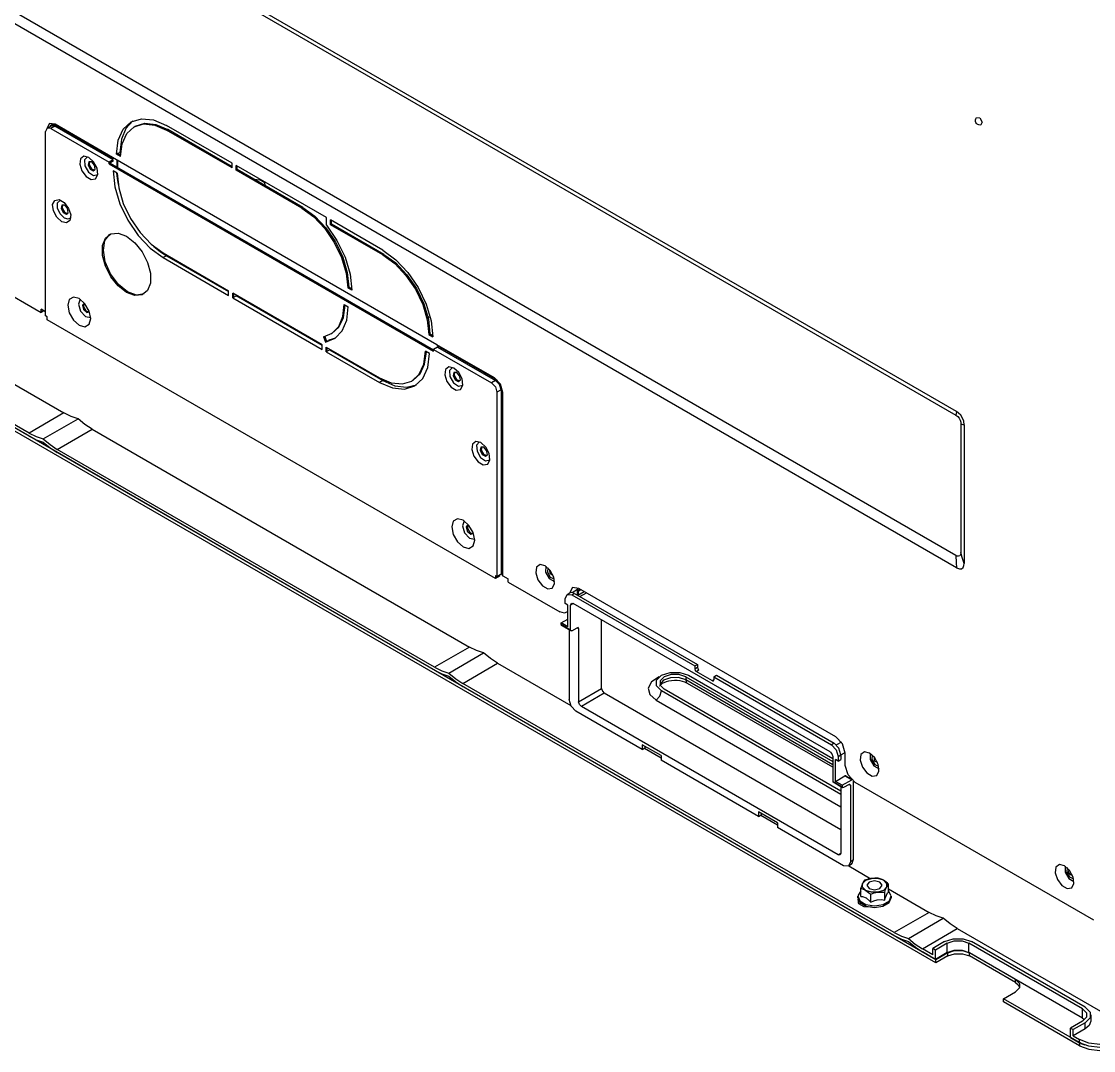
# Model space of a CAD drawing. Extents: x 594 to 813, y 174 to 240.
# Drawn here: x 756.747 to 759.56, y 197.819 to 200.519 of the extents above; entities that cross this region are included whole.
import ezdxf

# ---------------------------------------------------------------- set-up
doc = ezdxf.new("R2010")
doc.units = 0
doc.header["$MEASUREMENT"] = 0
doc.layers.add('AC.REF(S). PIPING', color=3, linetype='CONTINUOUS', lineweight=30)
doc.layers.add('LG-Product', color=3, linetype='CONTINUOUS')

# ---------------------------------------------------------------- blocks, each defined once
blk = doc.blocks.new('UW1-4')
at = {"layer": 'LG-Product', "color": 3, "linetype": 'Continuous'}
for p, q in [((3417.03, 3889.03), (3774.81, 4095.6)), ((3772.81, 4093.42), (3417.26, 3888.14)), ((3417.26, 3851.28), (3772.81, 4056.56)), ((3417.03, 3848.08), (3774.81, 4054.65)), ((3410.98, 3966.09), (3410.37, 3965.03)), ((3411.79, 3966.2), (3410.98, 3966.09)), ((3630.86, 3965.9), (3627.69, 3965.58)), ((3633.57, 3965.06), (3630.86, 3965.9)), ((3410.37, 3965.03), (3410.68, 3964.27)), ((3607.09, 3954.21), (3624.29, 3964.14)), ((3607.09, 3953.31), (3624.01, 3963.07)), ((3627.13, 3964.4), (3624.01, 3963.07)), ((3624.01, 3963.07), (3624.29, 3962.91)), ((3627.69, 3965.58), (3624.29, 3964.14)), ((3627.42, 3964.24), (3624.29, 3962.91)), ((3630.04, 3964.69), (3627.13, 3964.4)), ((3630.32, 3964.53), (3627.42, 3964.24)), ((3632.54, 3963.92), (3630.04, 3964.69)), ((3632.82, 3963.76), (3630.32, 3964.53)), ((3632.82, 3963.76), (3632.54, 3963.92)), ((3634.74, 3961.98), (3632.82, 3963.76)), ((3633.12, 3965.3), (3634.98, 3963.33)), ((3635.66, 3963.12), (3633.57, 3965.06)), ((3634.98, 3963.33), (3636.14, 3960.54)), ((3636.97, 3960.23), (3635.66, 3963.12)), ((3638.34, 3955.13), (3653.59, 3963.93)), ((3638.36, 3955.47), (3653.43, 3964.17)), ((3638.48, 3955.74), (3653.55, 3964.45)), ((3654.65, 3963.32), (3639.4, 3954.52)), ((3653.43, 3964.17), (3653.67, 3964.29)), ((3653.43, 3964.17), (3653.52, 3964.28)), ((3653.52, 3964.28), (3653.55, 3964.45)), ((3653.55, 3964.45), (3655.05, 3964.63)), ((3654.13, 3964.12), (3653.59, 3963.93)), ((3653.59, 3963.93), (3654.65, 3963.32)), ((3653.67, 3964.29), (3653.89, 3964.36)), ((3653.89, 3964.23), (3653.81, 3964.35)), ((3653.89, 3964.36), (3654.1, 3964.39)), ((3653.95, 3964.09), (3653.89, 3964.23)), ((3654.09, 3964.4), (3654.17, 3964.28)), ((3654.1, 3964.39), (3654.26, 3964.37)), ((3654.59, 3964.03), (3654.13, 3964.12)), ((3654.17, 3964.28), (3654.23, 3964.13)), ((3654.26, 3964.37), (3654.31, 3964.35)), ((3654.31, 3964.35), (3654.36, 3964.31)), ((3654.57, 3964.18), (3654.36, 3964.34)), ((3654.73, 3963.95), (3654.57, 3964.18)), ((3655.66, 3963.42), (3654.59, 3964.03)), ((3654.65, 3963.32), (3655.66, 3963.42)), ((3655.05, 3964.63), (3655.75, 3963.36)), ((3655.66, 3963.42), (3656.07, 3962.5)), ((3607.09, 3952.98), (3624.29, 3962.91)), ((3635.94, 3959.32), (3634.74, 3961.98)), ((3636.14, 3960.54), (3636.53, 3957.07)), ((3637.42, 3956.56), (3636.97, 3960.23)), ((3656.07, 3914.18), (3656.07, 3962.5)), ((3636.35, 3955.95), (3635.94, 3959.32)), ((3553.36, 3906.6), (3638.48, 3955.74)), ((3636.35, 3956.27), (3637.13, 3956.73)), ((3636.35, 3955.95), (3637.42, 3956.56)), ((3637.13, 3956.73), (3636.53, 3957.07)), ((3637.06, 3953), (3637.06, 3954.92)), ((3637.13, 3956.73), (3637.42, 3956.56)), ((3637.35, 3955.09), (3637.35, 3953.16)), ((3638.05, 3955.5), (3638.36, 3955.47)), ((3638.34, 3955.13), (3639.4, 3954.52)), ((3638.34, 3954.8), (3638.34, 3955.13)), ((3638.34, 3954.8), (3639.12, 3954.35)), ((3638.36, 3955.47), (3638.48, 3955.74)), ((3643.43, 3954.58), (3644.72, 3955.76)), ((3643.94, 3954.58), (3644.7, 3954.59)), ((3644.48, 3954.7), (3644.58, 3953.78)), ((3644.7, 3954.59), (3644.89, 3953.75)), ((3644.72, 3955.76), (3646.02, 3956.07)), ((3645.06, 3955.93), (3645.82, 3955.11)), ((3645.82, 3955.11), (3645.7, 3953.52)), ((3646.02, 3956.07), (3646.9, 3955.41)), ((3646.9, 3955.41), (3647.09, 3953.97)), ((3422.47, 3745.22), (3784.22, 3954.08)), ((3422.47, 3744.4), (3784.22, 3953.26)), ((3639.4, 3954.02), (3554.28, 3904.88)), ((3639.12, 3954.19), (3554.29, 3905.21)), ((3582.37, 3939.94), (3606.03, 3953.59)), ((3588.54, 3942.6), (3605.75, 3952.53)), ((3588.83, 3942.43), (3606.03, 3952.37)), ((3605.75, 3952.53), (3605.75, 3953.43)), ((3605.75, 3952.53), (3606.03, 3952.37)), ((3606.03, 3952.37), (3606.03, 3953.59)), ((3607.09, 3952.98), (3607.09, 3954.21)), ((3637.27, 3951.57), (3638.34, 3952.18)), ((3638.34, 3952.18), (3637.89, 3948)), ((3639.12, 3954.19), (3639.12, 3954.35)), ((3639.12, 3954.19), (3639.4, 3954.02)), ((3639.4, 3954.02), (3639.4, 3954.52)), ((3642.35, 3951.24), (3642.54, 3952.89)), ((3642.54, 3952.89), (3643.43, 3954.58)), ((3642.99, 3952.65), (3643.18, 3953.71)), ((3643.52, 3952.19), (3642.99, 3952.65)), ((3643.98, 3952.73), (3643.13, 3952.36)), ((3643.18, 3953.71), (3643.94, 3954.58)), ((3644.76, 3951.89), (3643.44, 3950.99)), ((3644.37, 3952.68), (3643.52, 3952.19)), ((3644.58, 3953.78), (3643.98, 3952.73)), ((3644.89, 3953.75), (3644.37, 3952.68)), ((3645.7, 3953.52), (3644.76, 3951.89)), ((3646.53, 3952.23), (3645.4, 3950.74)), ((3647.09, 3953.97), (3646.53, 3952.23)), ((3598.69, 3949.25), (3598.47, 3948.33)), ((3599.82, 3949.9), (3598.69, 3949.25)), ((3599.72, 3949.05), (3599.16, 3948.81)), ((3601.41, 3950.03), (3599.82, 3949.9)), ((3637.27, 3951.57), (3636.86, 3947.73)), ((3637.28, 3950.17), (3637.03, 3948.65)), ((3637.17, 3949.5), (3637.15, 3949.53)), ((3637.18, 3949.47), (3637.17, 3949.5)), ((3637.21, 3950.05), (3637.26, 3950.02)), ((3637.42, 3951.65), (3637.28, 3950.17)), ((3637.35, 3951.61), (3637.35, 3950.71)), ((3642.91, 3950.15), (3642.35, 3951.24)), ((3643.44, 3950.99), (3642.35, 3951.24)), ((3644.05, 3949.96), (3642.91, 3950.15)), ((3645.4, 3950.74), (3644.05, 3949.96)), ((3599.16, 3948.81), (3598.74, 3948.49)), ((3636.86, 3947.73), (3635.66, 3943.67)), ((3637.89, 3948), (3636.58, 3943.59)), ((3754.12, 3948.1), (3651.21, 3888.69)), ((3660.36, 3883.4), (3773.57, 3948.76)), ((3660.36, 3882.58), (3773.57, 3947.94)), ((3635.66, 3943.67), (3633.74, 3939.68)), ((3636.58, 3943.59), (3634.5, 3939.25)), ((3651.14, 3943.88), (3650.01, 3942.38)), ((3652.49, 3944.66), (3651.14, 3943.88)), ((3652.88, 3943.85), (3652.15, 3944.55)), ((3653.63, 3944.47), (3652.49, 3944.66)), ((3652.89, 3942.46), (3652.88, 3943.85)), ((3654.19, 3943.38), (3653.63, 3944.47)), ((3653.99, 3941.72), (3654.19, 3943.38)), ((3588.54, 3942.6), (3585.42, 3940.32)), ((3588.83, 3942.43), (3585.71, 3940.16)), ((3588.54, 3942.6), (3588.83, 3942.43)), ((3650.01, 3942.38), (3649.45, 3940.64)), ((3649.45, 3940.64), (3649.64, 3939.21)), ((3650.08, 3941.27), (3650.27, 3942.33)), ((3650.61, 3940.81), (3650.08, 3941.27)), ((3651.07, 3941.35), (3650.22, 3940.98)), ((3650.27, 3942.33), (3651.04, 3943.19)), ((3651.46, 3941.3), (3650.61, 3940.81)), ((3651.04, 3943.19), (3651.8, 3943.21)), ((3651.04, 3939.82), (3652.18, 3940.92)), ((3651.67, 3942.4), (3651.07, 3941.35)), ((3651.99, 3942.36), (3651.46, 3941.3)), ((3651.57, 3943.32), (3651.67, 3942.4)), ((3651.8, 3943.21), (3651.99, 3942.36)), ((3652.18, 3940.92), (3652.89, 3942.46)), ((3653.11, 3940.04), (3653.99, 3941.72)), ((3567.27, 3930.31), (3581.03, 3938.26)), ((3567.55, 3931.38), (3581.31, 3939.32)), ((3567.55, 3930.15), (3581.31, 3938.09)), ((3582.37, 3937.98), (3579.62, 3933.98)), ((3581.03, 3938.26), (3581.03, 3939.16)), ((3581.03, 3938.26), (3581.31, 3938.09)), ((3581.31, 3938.09), (3581.31, 3939.32)), ((3582.37, 3937.98), (3582.37, 3939.94)), ((3585.42, 3940.32), (3582.52, 3937.25)), ((3585.71, 3940.16), (3582.8, 3937.09)), ((3633.74, 3939.68), (3631.25, 3936.03)), ((3634.5, 3939.25), (3631.78, 3935.27)), ((3649.45, 3939.86), (3650.14, 3939.56)), ((3649.64, 3939.21), (3650.52, 3938.54)), ((3650.14, 3939.56), (3651.04, 3939.82)), ((3650.52, 3938.54), (3651.82, 3938.85)), ((3651.82, 3938.85), (3653.11, 3940.04)), ((3582.52, 3937.25), (3580.02, 3933.6)), ((3582.8, 3937.09), (3580.3, 3933.43)), ((3631.25, 3936.03), (3628.34, 3932.96)), ((3631.78, 3935.27), (3628.61, 3931.93)), ((3634.79, 3935.06), (3632.61, 3933.36)), ((3636.98, 3935.88), (3634.79, 3935.06)), ((3638.9, 3935.71), (3636.98, 3935.88)), ((3640.32, 3934.57), (3638.9, 3935.71)), ((3640.47, 3933.94), (3639.16, 3935.59)), ((3640.47, 3933.94), (3639.16, 3935.59)), ((3579.62, 3933.98), (3577.49, 3929.6)), ((3580.02, 3933.6), (3578.1, 3929.61)), ((3580.3, 3933.43), (3578.39, 3929.44)), ((3628.34, 3932.96), (3625.22, 3930.68)), ((3627.62, 3932.35), (3625.99, 3931.04)), ((3632.61, 3933.36), (3630.69, 3930.97)), ((3641.08, 3932.6), (3640.32, 3934.57)), ((3640.89, 3931.39), (3640.47, 3933.94)), ((3640.89, 3931.39), (3640.47, 3933.94)), ((3641.08, 3930.04), (3641.08, 3932.6)), ((3567.27, 3930.31), (3564.14, 3928.04)), ((3567.55, 3931.38), (3564.15, 3928.9)), ((3567.55, 3930.15), (3564.43, 3927.87)), ((3567.27, 3930.31), (3567.55, 3930.15)), ((3577.49, 3929.6), (3576.16, 3925.15)), ((3578.1, 3929.61), (3576.9, 3925.55)), ((3578.39, 3929.44), (3577.18, 3925.39)), ((3625.22, 3930.68), (3608.02, 3920.75)), ((3624.33, 3929.96), (3608.02, 3920.55)), ((3625.22, 3929.45), (3608.02, 3919.52)), ((3625.99, 3931.04), (3624.33, 3929.96)), ((3624.33, 3929.96), (3625.22, 3929.45)), ((3628.61, 3931.93), (3625.22, 3929.45)), ((3630.69, 3930.97), (3629.26, 3928.19)), ((3640.32, 3927.2), (3641.08, 3930.04)), ((3640.37, 3928.31), (3640.89, 3931.39)), ((3640.37, 3928.31), (3640.89, 3931.39)), ((3564.15, 3928.9), (3560.99, 3925.56)), ((3564.14, 3928.04), (3561.24, 3924.97)), ((3564.43, 3927.87), (3561.52, 3924.8)), ((3629.26, 3928.19), (3628.51, 3925.34)), ((3638.9, 3924.41), (3640.32, 3927.2)), ((3638.97, 3925.17), (3640.37, 3928.31)), ((3638.97, 3925.17), (3640.37, 3928.31)), ((3560.99, 3925.56), (3558.27, 3921.58)), ((3561.24, 3924.97), (3558.74, 3921.31)), ((3561.52, 3924.8), (3559.02, 3921.15)), ((3576.16, 3925.15), (3575.71, 3920.93)), ((3576.9, 3925.55), (3576.49, 3921.71)), ((3577.18, 3925.39), (3576.77, 3921.55)), ((3628.51, 3925.34), (3628.51, 3922.78)), ((3636.92, 3922.42), (3638.97, 3925.17)), ((3636.92, 3922.42), (3638.97, 3925.17)), ((3636.98, 3922.03), (3638.9, 3924.41)), ((3558.27, 3921.58), (3556.18, 3917.24)), ((3558.74, 3921.31), (3556.82, 3917.32)), ((3559.02, 3921.15), (3557.11, 3917.16)), ((3575.71, 3921.26), (3576.49, 3921.71)), ((3575.71, 3920.93), (3576.77, 3921.55)), ((3576.49, 3921.71), (3576.77, 3921.55)), ((3628.51, 3922.78), (3629.26, 3920.81)), ((3634.51, 3920.48), (3636.92, 3922.42)), ((3634.51, 3920.48), (3636.92, 3922.42)), ((3634.79, 3920.32), (3636.98, 3922.03)), ((3670.75, 3922.9), (3657.17, 3915.06)), ((3583.51, 3906.6), (3606.95, 3920.14)), ((3583.51, 3906.4), (3606.06, 3919.42)), ((3606.95, 3918.91), (3583.51, 3905.37)), ((3606.67, 3919.07), (3606.06, 3919.42)), ((3606.67, 3919.07), (3606.67, 3919.97)), ((3606.67, 3919.07), (3606.95, 3918.91)), ((3606.95, 3918.91), (3606.95, 3920.14)), ((3608.02, 3919.52), (3608.02, 3920.75)), ((3629.26, 3920.81), (3630.69, 3919.68)), ((3630.14, 3919.96), (3632.16, 3919.64)), ((3630.14, 3919.96), (3632.16, 3919.64)), ((3630.69, 3919.68), (3632.61, 3919.5)), ((3632.16, 3919.64), (3634.51, 3920.48)), ((3632.16, 3919.64), (3634.51, 3920.48)), ((3632.61, 3919.5), (3634.79, 3920.32)), ((3645.7, 3917.35), (3647.21, 3918.68)), ((3646.99, 3918.55), (3647.42, 3917.24)), ((3647.21, 3918.68), (3648.71, 3919.09)), ((3648.71, 3919.09), (3649.82, 3918.45)), ((3649.82, 3918.45), (3650.22, 3916.94)), ((3556.18, 3917.24), (3554.87, 3912.83)), ((3556.82, 3917.32), (3555.62, 3913.27)), ((3557.11, 3917.16), (3555.9, 3913.1)), ((3577.69, 3917.17), (3576.63, 3916.55)), ((3577.03, 3913.06), (3576.63, 3916.55)), ((3577.87, 3913.78), (3577.41, 3917)), ((3578.06, 3913.97), (3577.69, 3917.17)), ((3644.19, 3913.46), (3644.59, 3915.43)), ((3645.24, 3915.01), (3644.53, 3915.27)), ((3644.59, 3915.43), (3645.7, 3917.35)), ((3645.47, 3915.51), (3644.62, 3915.14)), ((3646.12, 3915.83), (3645.24, 3915.01)), ((3646.07, 3916.56), (3645.47, 3915.51)), ((3646.84, 3915.41), (3645.55, 3914)), ((3645.81, 3917.48), (3646.39, 3916.99)), ((3645.97, 3917.48), (3646.07, 3916.56)), ((3646.39, 3916.99), (3646.12, 3915.83)), ((3647.42, 3917.24), (3646.84, 3915.41)), ((3650.22, 3916.94), (3649.82, 3914.97)), ((3656.07, 3915.24), (3657.17, 3915.88)), ((3656.46, 3915.47), (3657.17, 3915.06)), ((3656.75, 3915.63), (3656.89, 3915.55)), ((3656.89, 3915.55), (3656.89, 3915.71)), ((3657.17, 3915.06), (3657.17, 3915.88)), ((3538.04, 3845.21), (3655.65, 3913.11)), ((3554.87, 3912.83), (3554.43, 3908.65)), ((3555.62, 3913.27), (3555.21, 3909.43)), ((3555.9, 3913.1), (3555.49, 3909.26)), ((3555.82, 3914.16), (3555.5, 3913.83)), ((3555.5, 3913.83), (3555.66, 3913.47)), ((3578.22, 3910.24), (3577.03, 3913.06)), ((3579.07, 3911.23), (3577.87, 3913.78)), ((3579.14, 3911.39), (3578.06, 3913.97)), ((3644.59, 3911.95), (3644.19, 3913.46)), ((3645.55, 3914), (3644.2, 3913.71)), ((3648.71, 3913.06), (3647.21, 3911.72)), ((3649.82, 3914.97), (3648.71, 3913.06)), ((3655.65, 3913.93), (3656.07, 3914.18)), ((3655.65, 3913.11), (3655.65, 3913.93)), ((3580.11, 3908.28), (3578.22, 3910.24)), ((3580.94, 3909.52), (3579.07, 3911.23)), ((3580.86, 3909.59), (3579.14, 3911.39)), ((3583.13, 3908.67), (3580.86, 3909.59)), ((3645.7, 3911.32), (3644.59, 3911.95)), ((3647.21, 3911.72), (3645.7, 3911.32)), ((3555.21, 3909.43), (3554.43, 3908.98)), ((3555.49, 3909.26), (3554.43, 3908.65)), ((3555.21, 3909.43), (3555.49, 3909.26)), ((3580.04, 3908.33), (3580.85, 3908.02)), ((3582.6, 3907.3), (3580.11, 3908.28)), ((3580.85, 3908.02), (3581.71, 3907.81)), ((3580.94, 3909.52), (3581.22, 3909.36)), ((3582.31, 3907.46), (3581.71, 3907.81)), ((3582.81, 3908.74), (3582.31, 3907.46)), ((3582.31, 3907.46), (3582.6, 3907.3)), ((3583.13, 3908.67), (3582.6, 3907.3)), ((3553.22, 3905.99), (3537.97, 3897.18)), ((3538.16, 3897.62), (3553.24, 3906.33)), ((3538.29, 3897.9), (3553.36, 3906.6)), ((3554.28, 3905.37), (3539.03, 3896.57)), ((3552.23, 3905.74), (3552.23, 3905.41)), ((3553.22, 3905.99), (3554.28, 3905.37)), ((3553.33, 3906.43), (3553.24, 3906.33)), ((3553.36, 3906.6), (3553.33, 3906.43)), ((3554.28, 3904.88), (3554.28, 3905.37)), ((3555.35, 3904.27), (3556.41, 3904.88)), ((3555.8, 3900.6), (3555.35, 3904.27)), ((3556.59, 3901.5), (3556.13, 3904.72)), ((3556.82, 3901.51), (3556.41, 3904.88)), ((3581.56, 3905.27), (3567.58, 3897.2)), ((3582.45, 3905.99), (3568.47, 3897.92)), ((3582.45, 3904.76), (3568.47, 3896.69)), ((3582.16, 3904.92), (3581.56, 3905.27)), ((3582.16, 3904.92), (3582.16, 3905.82)), ((3582.16, 3904.92), (3582.45, 3904.76)), ((3582.45, 3904.76), (3582.45, 3905.99)), ((3583.51, 3905.37), (3583.51, 3906.6)), ((3557.79, 3898.95), (3556.59, 3901.5)), ((3558.03, 3898.85), (3556.82, 3901.51)), ((3546.79, 3897.61), (3547.67, 3899.29)), ((3547.23, 3897.37), (3547.42, 3898.43)), ((3547.42, 3898.43), (3548.18, 3899.29)), ((3547.67, 3899.29), (3548.96, 3900.48)), ((3548.18, 3899.29), (3548.95, 3899.31)), ((3548.82, 3898.5), (3548.22, 3897.45)), ((3549.14, 3898.46), (3548.61, 3897.39)), ((3548.72, 3899.42), (3548.82, 3898.5)), ((3548.95, 3899.31), (3549.14, 3898.46)), ((3548.96, 3900.48), (3550.26, 3900.79)), ((3549.3, 3900.65), (3550.06, 3899.83)), ((3550.06, 3899.83), (3549.95, 3898.23)), ((3550.26, 3900.79), (3551.14, 3900.12)), ((3551.33, 3898.69), (3550.77, 3896.95)), ((3551.14, 3900.12), (3551.33, 3898.69)), ((3557.11, 3897.71), (3555.8, 3900.6)), ((3559.66, 3897.24), (3557.79, 3898.95)), ((3559.94, 3897.07), (3558.03, 3898.85)), ((3536.09, 3894.09), (3536.73, 3896.26)), ((3536.46, 3895.38), (3536.62, 3895.8)), ((3536.55, 3894.73), (3536.97, 3896.12)), ((3536.62, 3895.8), (3536.84, 3896.22)), ((3536.73, 3896.26), (3538.29, 3897.9)), ((3536.84, 3896.22), (3537.1, 3896.62)), ((3536.97, 3896.12), (3537.97, 3897.18)), ((3537.1, 3896.62), (3537.39, 3896.98)), ((3537.39, 3896.98), (3537.7, 3897.29)), ((3537.7, 3897.29), (3537.93, 3897.47)), ((3537.93, 3897.47), (3538.16, 3897.62)), ((3537.97, 3897.18), (3539.03, 3896.57)), ((3539.03, 3896.57), (3538.03, 3895.51)), ((3538.26, 3897.73), (3538.16, 3897.62)), ((3538.29, 3897.9), (3538.26, 3897.73)), ((3547.68, 3895.71), (3546.59, 3895.96)), ((3546.6, 3895.95), (3546.79, 3897.61)), ((3547.16, 3894.86), (3546.6, 3895.95)), ((3547.76, 3896.91), (3547.23, 3897.37)), ((3548.22, 3897.45), (3547.37, 3897.08)), ((3549.01, 3896.61), (3547.68, 3895.71)), ((3548.61, 3897.39), (3547.76, 3896.91)), ((3549.95, 3898.23), (3549.01, 3896.61)), ((3550.77, 3896.95), (3549.64, 3895.45)), ((3559.19, 3895.77), (3557.11, 3897.71)), ((3561.39, 3895.42), (3558.76, 3896.05)), ((3561.91, 3894.93), (3559.19, 3895.77)), ((3559.66, 3897.24), (3559.94, 3897.07)), ((3562.44, 3896.3), (3559.94, 3897.07)), ((3564.39, 3895.81), (3561.39, 3895.42)), ((3565.35, 3896.59), (3562.44, 3896.3)), ((3567.58, 3897.2), (3564.39, 3895.81)), ((3568.47, 3896.69), (3565.07, 3895.25)), ((3568.47, 3897.92), (3565.35, 3896.59)), ((3567.58, 3897.2), (3568.47, 3896.69)), ((3536.09, 3894.09), (3536.22, 3894.2)), ((3536.09, 3845.97), (3536.09, 3894.09)), ((3536.22, 3894.2), (3536.27, 3894.34)), ((3536.27, 3894.34), (3536.29, 3894.65)), ((3536.27, 3846.22), (3536.27, 3894.34)), ((3536.29, 3894.65), (3536.34, 3894.97)), ((3536.34, 3894.97), (3536.46, 3895.38)), ((3536.55, 3894.73), (3536.55, 3846.4)), ((3536.55, 3894.73), (3537.62, 3894.11)), ((3538.03, 3895.51), (3537.62, 3894.11)), ((3537.62, 3894.11), (3537.62, 3845.79)), ((3548.29, 3894.67), (3547.16, 3894.86)), ((3549.64, 3895.45), (3548.29, 3894.67)), ((3565.07, 3895.25), (3561.91, 3894.93)), ((3415.17, 3886.54), (3415.48, 3887.34)), ((3415.48, 3887.34), (3415.95, 3888.08)), ((3415.95, 3888.08), (3416.51, 3888.66)), ((3416.39, 3887.31), (3416.12, 3886.79)), ((3416.75, 3887.75), (3416.39, 3887.31)), ((3416.51, 3888.66), (3417.03, 3889.03)), ((3417.26, 3888.14), (3416.75, 3887.75)), ((3417.03, 3889.03), (3417.16, 3888.53)), ((3417.16, 3888.53), (3417.26, 3888.14)), ((3645.7, 3885.65), (3647.52, 3887.15)), ((3647.52, 3887.15), (3649.35, 3887.76)), ((3656.67, 3881.87), (3647.52, 3887.15)), ((3649.35, 3887.76), (3651.21, 3888.69)), ((3651.21, 3888.69), (3660.36, 3883.4)), ((3415.05, 3885.59), (3415.17, 3886.54)), ((3415.44, 3885.7), (3415.05, 3885.59)), ((3415.05, 3885.59), (3415.05, 3849.23)), ((3415.93, 3885.85), (3415.44, 3885.7)), ((3415.97, 3886.27), (3415.93, 3885.85)), ((3415.93, 3885.85), (3415.93, 3852.04)), ((3416.12, 3886.79), (3415.97, 3886.27)), ((3643.83, 3884.42), (3544.82, 3827.26)), ((3643.83, 3884.42), (3645.7, 3885.65)), ((3652.98, 3879.14), (3643.83, 3884.42)), ((3656.67, 3881.87), (3654.85, 3880.37)), ((3658.5, 3882.48), (3656.67, 3881.87)), ((3658.5, 3881.65), (3656.67, 3881.02)), ((3660.36, 3883.4), (3658.5, 3882.48)), ((3660.36, 3882.58), (3658.5, 3881.65)), ((3539.69, 3878.03), (3540.58, 3879.72)), ((3540.14, 3877.79), (3540.33, 3878.85)), ((3540.33, 3878.85), (3541.09, 3879.72)), ((3540.58, 3879.72), (3541.87, 3880.9)), ((3541.09, 3879.72), (3541.85, 3879.73)), ((3541.73, 3878.92), (3541.12, 3877.87)), ((3542.04, 3878.89), (3541.51, 3877.82)), ((3541.62, 3879.84), (3541.73, 3878.92)), ((3541.85, 3879.73), (3542.04, 3878.89)), ((3541.87, 3880.9), (3543.17, 3881.21)), ((3542.85, 3878.66), (3541.91, 3877.03)), ((3542.21, 3881.07), (3542.97, 3880.25)), ((3542.97, 3880.25), (3542.85, 3878.66)), ((3543.17, 3881.21), (3544.05, 3880.54)), ((3544.24, 3879.11), (3543.68, 3877.37)), ((3544.05, 3880.54), (3544.24, 3879.11)), ((3553.97, 3821.97), (3652.98, 3879.14)), ((3654.85, 3880.37), (3652.98, 3879.14)), ((3654.85, 3879.54), (3652.98, 3878.32)), ((3656.67, 3881.02), (3654.85, 3879.54)), ((3539.5, 3876.38), (3539.69, 3878.03)), ((3540.06, 3875.28), (3539.5, 3876.38)), ((3540.59, 3876.13), (3539.5, 3876.38)), ((3540.67, 3877.33), (3540.14, 3877.79)), ((3541.12, 3877.87), (3540.27, 3877.5)), ((3541.91, 3877.03), (3540.59, 3876.13)), ((3541.51, 3877.82), (3540.67, 3877.33)), ((3542.55, 3875.88), (3541.2, 3875.1)), ((3543.68, 3877.37), (3542.55, 3875.88)), ((3553.97, 3821.16), (3652.98, 3878.32)), ((3541.2, 3875.1), (3540.06, 3875.28)), ((3543.87, 3857.28), (3544.97, 3859.19)), ((3544.97, 3859.19), (3546.48, 3860.53)), ((3545.09, 3859.33), (3545.67, 3858.84)), ((3545.24, 3859.32), (3545.35, 3858.4)), ((3546.7, 3859.09), (3546.12, 3857.26)), ((3546.27, 3860.4), (3546.7, 3859.09)), ((3546.48, 3860.53), (3547.99, 3860.93)), ((3547.99, 3860.93), (3549.09, 3860.3)), ((3549.09, 3860.3), (3549.5, 3858.79)), ((3543.47, 3855.31), (3543.87, 3857.28)), ((3544.52, 3856.86), (3543.81, 3857.12)), ((3544.74, 3857.35), (3543.89, 3856.99)), ((3545.4, 3857.67), (3544.52, 3856.86)), ((3545.35, 3858.4), (3544.74, 3857.35)), ((3546.12, 3857.26), (3544.83, 3855.84)), ((3545.67, 3858.84), (3545.4, 3857.67)), ((3549.09, 3856.82), (3547.99, 3854.9)), ((3549.5, 3858.79), (3549.09, 3856.82)), ((3543.87, 3853.8), (3543.47, 3855.31)), ((3544.83, 3855.84), (3543.48, 3855.56)), ((3544.97, 3853.16), (3543.87, 3853.8)), ((3546.48, 3853.57), (3544.97, 3853.16)), ((3547.99, 3854.9), (3546.48, 3853.57)), ((3415.05, 3849.23), (3415.54, 3850.8)), ((3415.54, 3850.8), (3415.93, 3852.04)), ((3415.93, 3852.04), (3416.02, 3851.51)), ((3416.02, 3851.51), (3416.22, 3851.21)), ((3416.22, 3851.21), (3416.53, 3851.08)), ((3416.53, 3851.08), (3416.91, 3851.12)), ((3416.91, 3851.12), (3417.26, 3851.28)), ((3417.26, 3851.28), (3417.13, 3849.49)), ((3415.11, 3848.65), (3415.05, 3849.23)), ((3415.33, 3848.14), (3415.11, 3848.65)), ((3415.73, 3847.83), (3415.33, 3848.14)), ((3416.27, 3847.79), (3415.73, 3847.83)), ((3417.03, 3848.08), (3416.27, 3847.79)), ((3417.13, 3849.49), (3417.03, 3848.08)), ((3523.65, 3847.34), (3524.99, 3848.57)), ((3524.3, 3848.06), (3524.38, 3846.91)), ((3524.84, 3848.48), (3524.86, 3846.9)), ((3524.99, 3848.57), (3526.33, 3848.89)), ((3526.33, 3848.89), (3527.25, 3848.2)), ((3527.25, 3848.2), (3527.45, 3846.72)), ((3523.89, 3845.22), (3522.51, 3844.44)), ((3522.53, 3843.88), (3522.73, 3845.59)), ((3523.64, 3845.63), (3522.61, 3845.13)), ((3522.73, 3845.59), (3523.65, 3847.34)), ((3523.77, 3846.56), (3522.95, 3846.17)), ((3524.38, 3846.91), (3523.64, 3845.63)), ((3523.8, 3847.53), (3523.77, 3846.56)), ((3524.86, 3846.9), (3523.89, 3845.22)), ((3526.87, 3844.91), (3525.69, 3843.36)), ((3527.45, 3846.72), (3526.87, 3844.91)), ((3536.09, 3845.97), (3534.67, 3845.15)), ((3534.67, 3844.33), (3534.67, 3845.15)), ((3536.22, 3846.08), (3536.09, 3845.97)), ((3536.27, 3846.22), (3536.22, 3846.08)), ((3536.27, 3847.38), (3536.55, 3847.55)), ((3536.55, 3846.4), (3537.62, 3845.79)), ((3536.98, 3846.16), (3536.98, 3845.83)), ((3536.98, 3845.83), (3538.04, 3845.21)), ((3538.04, 3846.03), (3537.62, 3845.79)), ((3537.76, 3845.7), (3537.62, 3845.79)), ((3537.76, 3845.87), (3537.76, 3845.7)), ((3538.04, 3846.03), (3538.04, 3845.21)), ((3448.74, 3803.73), (3516.12, 3842.63)), ((3516.3, 3841.92), (3515.59, 3842.33)), ((3516.12, 3842.63), (3517.8, 3842.85)), ((3516.15, 3842.65), (3516.26, 3842.31)), ((3516.26, 3842.31), (3516.3, 3841.92)), ((3516.47, 3842.62), (3516.46, 3842.8)), ((3516.48, 3842.43), (3516.47, 3842.62)), ((3516.48, 3840.91), (3516.48, 3842.43)), ((3517.92, 3841.6), (3516.48, 3842.43)), ((3517.8, 3842.85), (3518.6, 3841.44)), ((3534.67, 3844.33), (3521.09, 3836.49)), ((3523.11, 3842.74), (3522.53, 3843.88)), ((3524.29, 3842.55), (3523.11, 3842.74)), ((3525.69, 3843.36), (3524.29, 3842.55)), ((3517.26, 3841.36), (3484.98, 3822.73)), ((3517.97, 3840.95), (3485.69, 3822.32)), ((3515.84, 3840.55), (3514.17, 3841.51)), ((3516.43, 3840.88), (3514.76, 3841.85)), ((3516.3, 3841.92), (3516.3, 3840.96)), ((3517.26, 3841.36), (3517.94, 3841.6)), ((3517.97, 3840.95), (3517.26, 3841.36)), ((3517.94, 3841.6), (3518.51, 3841.49)), ((3519.22, 3841.08), (3517.97, 3840.95)), ((3519.22, 3841.08), (3518.51, 3841.49)), ((3519.74, 3839.93), (3519.22, 3841.08)), ((3519.74, 3838.7), (3519.74, 3839.93)), ((3450.23, 3799.8), (3517.61, 3838.7)), ((3518.11, 3838.75), (3517.61, 3838.7)), ((3517.61, 3838.7), (3518.32, 3838.29)), ((3518.32, 3838.29), (3518.11, 3838.75)), ((3518.32, 3831.74), (3518.32, 3838.29)), ((3519.03, 3838.29), (3519.74, 3838.7)), ((3519.03, 3832.56), (3519.03, 3838.29)), ((3519.03, 3836.56), (3519.92, 3836.15)), ((3519.03, 3836.49), (3519.33, 3836.32)), ((3519.92, 3836.15), (3521.09, 3836.49)), ((3510.17, 3816.38), (3510.17, 3834.4)), ((3520.8, 3833.58), (3519.03, 3834.61)), ((3516.19, 3832.15), (3516.3, 3832.38)), ((3516.55, 3832.35), (3516.19, 3832.15)), ((3516.19, 3832.15), (3516.19, 3812.9)), ((3516.3, 3832.38), (3516.55, 3832.35)), ((3517.97, 3831.54), (3516.55, 3832.35)), ((3517.97, 3831.54), (3518.22, 3831.51)), ((3518.22, 3831.51), (3520.7, 3832.94)), ((3518.22, 3831.51), (3518.32, 3831.74)), ((3518.32, 3831.74), (3520.8, 3833.17)), ((3518.68, 3831.78), (3518.68, 3813.52)), ((3519.03, 3832.56), (3520.8, 3833.58)), ((3520.78, 3833.03), (3520.7, 3832.94)), ((3520.8, 3833.17), (3520.78, 3833.03)), ((3520.8, 3833.17), (3520.8, 3833.58)), ((3539.3, 3824.22), (3541.13, 3825.72)), ((3541.13, 3825.72), (3542.95, 3826.33)), ((3550.28, 3820.44), (3541.13, 3825.72)), ((3542.95, 3826.33), (3544.82, 3827.26)), ((3544.82, 3827.26), (3553.97, 3821.97)), ((3484.98, 3822.73), (3484.98, 3821.91)), ((3485.69, 3822.32), (3484.98, 3822.73)), ((3537.44, 3823), (3518.23, 3811.91)), ((3537.44, 3823), (3539.3, 3824.22)), ((3546.59, 3817.71), (3537.44, 3823)), ((3480.02, 3819.86), (3449.16, 3802.05)), ((3487.37, 3819.88), (3449.52, 3798.03)), ((3480.73, 3819.45), (3480.02, 3819.86)), ((3481.08, 3818.43), (3485.34, 3820.89)), ((3484.63, 3821.3), (3484.88, 3821.56)), ((3485.34, 3820.89), (3484.63, 3821.3)), ((3484.88, 3821.56), (3484.98, 3821.91)), ((3484.98, 3821.91), (3485.69, 3821.5)), ((3485.59, 3821.15), (3485.34, 3820.89)), ((3485.69, 3821.5), (3485.59, 3821.15)), ((3485.69, 3822.32), (3485.69, 3821.5)), ((3489.62, 3820.63), (3487.37, 3819.88)), ((3488.08, 3819.47), (3489.88, 3820.07)), ((3492.21, 3820.63), (3489.62, 3820.63)), ((3489.88, 3820.07), (3491.95, 3820.07)), ((3491.95, 3820.07), (3493.75, 3819.47)), ((3494.46, 3819.88), (3492.21, 3820.63)), ((3495.76, 3818.58), (3494.46, 3819.88)), ((3550.28, 3820.44), (3548.45, 3818.94)), ((3550.28, 3819.59), (3548.45, 3818.11)), ((3552.1, 3821.05), (3550.28, 3820.44)), ((3552.11, 3820.22), (3550.28, 3819.59)), ((3553.97, 3821.97), (3552.1, 3821.05)), ((3553.97, 3821.16), (3552.11, 3820.22)), ((3433.38, 3752.35), (3546.59, 3817.71)), ((3433.38, 3751.54), (3546.59, 3816.89)), ((3488.08, 3819.47), (3449.52, 3797.21)), ((3449.52, 3796.39), (3488.08, 3818.65)), ((3449.52, 3795.71), (3487.66, 3817.73)), ((3480.73, 3819.45), (3449.87, 3801.64)), ((3480.73, 3819.45), (3480.73, 3818.64)), ((3480.83, 3818.41), (3480.73, 3818.64)), ((3480.73, 3818.64), (3481.08, 3818.43)), ((3481.08, 3818.43), (3480.83, 3818.41)), ((3487.97, 3818.09), (3487.66, 3817.73)), ((3487.66, 3817.73), (3487.99, 3817.9)), ((3488.08, 3818.65), (3487.97, 3818.09)), ((3487.99, 3817.9), (3488.35, 3818.05)), ((3488.08, 3819.47), (3488.08, 3818.65)), ((3488.08, 3818.65), (3489.96, 3819.26)), ((3488.35, 3818.05), (3488.94, 3818.23)), ((3488.94, 3818.23), (3489.59, 3818.37)), ((3489.59, 3818.37), (3490.33, 3818.46)), ((3489.96, 3819.26), (3492.12, 3819.22)), ((3490.33, 3818.46), (3491.09, 3818.48)), ((3491.09, 3818.48), (3491.86, 3818.43)), ((3491.86, 3818.43), (3492.6, 3818.31)), ((3492.12, 3819.22), (3493.93, 3818.54)), ((3492.6, 3818.31), (3493.27, 3818.12)), ((3493.27, 3818.12), (3493.86, 3817.9)), ((3493.75, 3819.47), (3494.79, 3818.43)), ((3494.79, 3817.23), (3493.75, 3816.19)), ((3493.86, 3817.9), (3494.26, 3817.68)), ((3493.93, 3818.54), (3494.87, 3817.42)), ((3494.26, 3817.68), (3494.57, 3817.46)), ((3494.46, 3815.78), (3495.76, 3817.08)), ((3494.57, 3817.46), (3494.78, 3817.25)), ((3494.78, 3817.25), (3494.89, 3817.11)), ((3494.79, 3818.43), (3494.79, 3817.23)), ((3494.89, 3817.11), (3494.94, 3817.05)), ((3494.93, 3817.01), (3494.92, 3817)), ((3494.94, 3817.05), (3494.93, 3817.01)), ((3494.93, 3817.01), (3494.93, 3817.01)), ((3495.05, 3819.47), (3497.05, 3818.17)), ((3495.76, 3817.08), (3495.76, 3818.58)), ((3497.05, 3818.17), (3497.92, 3816.51)), ((3548.45, 3818.94), (3546.59, 3817.71)), ((3548.45, 3818.11), (3546.59, 3816.89)), ((3447.39, 3789.43), (3493.75, 3816.19)), ((3447.39, 3788.61), (3494.46, 3815.78)), ((3447.39, 3779.32), (3509.46, 3815.15)), ((3494.88, 3814.39), (3494.46, 3815.78)), ((3495.88, 3813.33), (3494.88, 3814.39)), ((3497.5, 3814.79), (3495.88, 3813.33)), ((3497.92, 3816.51), (3497.5, 3814.79)), ((3509.96, 3815.68), (3509.46, 3815.15)), ((3509.46, 3815.15), (3515.48, 3811.67)), ((3510.17, 3816.38), (3509.96, 3815.68)), ((3516.19, 3812.9), (3510.17, 3816.38)), ((3495.88, 3813.33), (3447.39, 3785.33)), ((3448.1, 3772.77), (3515.48, 3811.67)), ((3515.48, 3811.67), (3515.99, 3812.2)), ((3515.99, 3812.2), (3516.19, 3812.9)), ((3516.9, 3810.44), (3518.16, 3811.77)), ((3518.16, 3811.77), (3518.68, 3813.52)), ((3499.53, 3800.41), (3516.9, 3810.44)), ((3446.98, 3801.88), (3448.74, 3803.73)), ((3446.26, 3799.43), (3446.98, 3801.88)), ((3447.27, 3802.32), (3448.56, 3801.58)), ((3447.39, 3798.98), (3447.91, 3800.73)), ((3447.91, 3800.73), (3449.16, 3802.05)), ((3448.62, 3800.32), (3448.1, 3798.57)), ((3449.87, 3801.64), (3448.62, 3800.32)), ((3449.16, 3802.05), (3449.87, 3801.64)), ((3494.56, 3798.77), (3499.53, 3801.64)), ((3498.92, 3800.76), (3494.56, 3798.24)), ((3498.82, 3801.23), (3498.82, 3800.82)), ((3499.53, 3800.41), (3498.82, 3800.82)), ((3499.53, 3801.64), (3499.53, 3800.41)), ((3437.61, 3796.45), (3438.53, 3798.2)), ((3438.65, 3797.42), (3437.83, 3797.02)), ((3438.53, 3798.2), (3439.87, 3799.43)), ((3439.26, 3797.76), (3438.53, 3796.49)), ((3438.68, 3798.38), (3438.65, 3797.42)), ((3439.74, 3797.76), (3438.77, 3796.08)), ((3439.18, 3798.91), (3439.26, 3797.76)), ((3439.73, 3799.34), (3439.74, 3797.76)), ((3439.87, 3799.43), (3441.21, 3799.75)), ((3441.21, 3799.75), (3442.13, 3799.06)), ((3442.33, 3797.57), (3441.75, 3795.77)), ((3442.13, 3799.06), (3442.33, 3797.57)), ((3447.39, 3798.98), (3446.26, 3799.63)), ((3446.26, 3796.15), (3446.26, 3799.43)), ((3447.39, 3798.98), (3447.39, 3797.75)), ((3448.1, 3798.57), (3447.39, 3798.98)), ((3448.1, 3797.34), (3447.39, 3797.75)), ((3448.1, 3798.57), (3448.1, 3797.34)), ((3448.1, 3797.34), (3448.81, 3797.75)), ((3448.81, 3792.02), (3448.81, 3797.75)), ((3449.73, 3799.27), (3449.52, 3798.57)), ((3449.52, 3798.57), (3449.52, 3792.02)), ((3450.23, 3799.8), (3449.73, 3799.27)), ((3469.02, 3782.8), (3494.56, 3797.55)), ((3494.56, 3798.77), (3494.56, 3797.55)), ((3438.77, 3796.08), (3437.39, 3795.3)), ((3437.41, 3794.74), (3437.61, 3796.45)), ((3438, 3793.6), (3437.41, 3794.74)), ((3438.53, 3796.49), (3437.49, 3795.99)), ((3441.75, 3795.77), (3440.57, 3794.22)), ((3445.53, 3793.71), (3446.26, 3796.15)), ((3443.77, 3791.85), (3381.11, 3755.67)), ((3439.17, 3793.41), (3438, 3793.6)), ((3440.57, 3794.22), (3439.17, 3793.41)), ((3443.77, 3791.85), (3445.53, 3793.71)), ((3444.2, 3792.14), (3444.2, 3771.34)), ((3444.55, 3792.43), (3444.54, 3792.43)), ((3446.33, 3793.45), (3444.55, 3792.43)), ((3447.04, 3790.99), (3444.55, 3792.43)), ((3444.55, 3792.43), (3444.55, 3792.43)), ((3446.08, 3793.47), (3444.87, 3792.78)), ((3446.08, 3793.47), (3446.19, 3793.5)), ((3446.19, 3793.5), (3446.33, 3793.45)), ((3448.81, 3792.02), (3446.33, 3793.45)), ((3446.93, 3790.35), (3449.41, 3791.79)), ((3447.04, 3790.99), (3448.81, 3792.02)), ((3447.04, 3790.58), (3449.52, 3792.02)), ((3449.49, 3791.88), (3449.41, 3791.79)), ((3449.52, 3792.02), (3449.49, 3791.88)), ((3444.91, 3790.99), (3445.01, 3791.22)), ((3445.26, 3791.2), (3444.91, 3790.99)), ((3444.91, 3790.99), (3444.91, 3770.93)), ((3445.01, 3791.22), (3445.26, 3791.2)), ((3445.26, 3791.2), (3446.68, 3790.38)), ((3446.68, 3790.38), (3446.93, 3790.35)), ((3446.93, 3790.35), (3447.04, 3790.58)), ((3447.04, 3790.99), (3447.04, 3790.58)), ((3447.39, 3790.62), (3447.39, 3773.18)), ((3464.06, 3781.16), (3469.02, 3784.03)), ((3468.42, 3783.15), (3464.06, 3780.63)), ((3468.32, 3783.62), (3468.32, 3783.21)), ((3469.02, 3782.8), (3468.32, 3783.21)), ((3469.02, 3784.03), (3469.02, 3782.8)), ((3464.06, 3781.16), (3464.06, 3779.94)), ((3446.68, 3769.9), (3464.06, 3779.94)), ((3447.39, 3773.18), (3447.6, 3772.72)), ((3448.1, 3772.77), (3447.39, 3773.18)), ((3447.6, 3772.72), (3448.1, 3772.77)), ((3387.39, 3768.67), (3388.73, 3769.9)), ((3388.04, 3769.39), (3388.12, 3768.24)), ((3388.58, 3769.81), (3388.6, 3768.23)), ((3388.73, 3769.9), (3390.07, 3770.22)), ((3390.07, 3770.22), (3390.99, 3769.53)), ((3390.99, 3769.53), (3391.19, 3768.05)), ((3445.35, 3769.83), (3439.54, 3766.48)), ((3444.2, 3771.34), (3444.91, 3770.93)), ((3444.33, 3770.63), (3444.2, 3771.34)), ((3444.72, 3770.19), (3444.33, 3770.63)), ((3444.72, 3770.19), (3445.43, 3769.78)), ((3444.91, 3770.93), (3445.43, 3769.78)), ((3445.43, 3769.78), (3446.68, 3769.9)), ((3387.63, 3766.55), (3386.25, 3765.77)), ((3386.27, 3765.21), (3386.47, 3766.92)), ((3387.38, 3766.96), (3386.35, 3766.46)), ((3386.47, 3766.92), (3387.39, 3768.67)), ((3386.69, 3767.5), (3386.89, 3767.43)), ((3386.89, 3767.43), (3387.13, 3767.51)), ((3387.13, 3767.51), (3387.66, 3768.21)), ((3388.12, 3768.24), (3387.38, 3766.96)), ((3387.66, 3768.21), (3387.54, 3768.86)), ((3388.6, 3768.23), (3387.63, 3766.55)), ((3390.61, 3766.24), (3389.43, 3764.69)), ((3391.19, 3768.05), (3390.61, 3766.24)), ((3436.25, 3766.09), (3437.72, 3766.58)), ((3436.25, 3766.09), (3436.54, 3766.25)), ((3436.54, 3766.25), (3437.59, 3766.62)), ((3437.59, 3766.62), (3438.48, 3766.66)), ((3437.72, 3766.58), (3439.4, 3766.58)), ((3438.48, 3766.66), (3439.4, 3766.58)), ((3439.4, 3766.58), (3439.53, 3766.56)), ((3440.86, 3766.09), (3439.4, 3766.58)), ((3439.53, 3766.56), (3441.22, 3766.06)), ((3386.85, 3764.07), (3386.27, 3765.21)), ((3388.03, 3763.88), (3386.85, 3764.07)), ((3389.43, 3764.69), (3388.03, 3763.88)), ((3434.92, 3763.81), (3424.23, 3757.64)), ((3434.92, 3765.09), (3435.17, 3765.31)), ((3434.92, 3762.96), (3434.92, 3765.09)), ((3435.38, 3764.35), (3434.92, 3765.09)), ((3435.17, 3765.31), (3436.25, 3766.09)), ((3435.41, 3764.28), (3435.38, 3764.35)), ((3436.25, 3766.09), (3435.41, 3765.25)), ((3435.41, 3765.25), (3435.41, 3764.28)), ((3435.66, 3763.67), (3435.41, 3764.28)), ((3435.41, 3764.28), (3436.25, 3763.43)), ((3435.9, 3762.99), (3435.66, 3763.67)), ((3436.25, 3763.43), (3437.72, 3762.94)), ((3436.55, 3764.76), (3437.14, 3765.58)), ((3437.14, 3763.94), (3436.55, 3764.76)), ((3437.14, 3765.58), (3438.56, 3765.92)), ((3438.56, 3763.6), (3437.14, 3763.94)), ((3438.56, 3765.92), (3439.98, 3765.58)), ((3439.98, 3763.94), (3438.56, 3763.6)), ((3439.4, 3762.94), (3440.86, 3763.43)), ((3440.86, 3763.43), (3439.78, 3762.64)), ((3439.98, 3765.58), (3440.57, 3764.76)), ((3440.57, 3764.76), (3439.98, 3763.94)), ((3441.71, 3765.25), (3440.86, 3766.09)), ((3440.86, 3763.43), (3441.71, 3764.28)), ((3441.15, 3763.59), (3440.86, 3763.43)), ((3442.2, 3763.96), (3441.15, 3763.59)), ((3441.22, 3766.06), (3441.46, 3765.72)), ((3441.46, 3765.72), (3441.71, 3765.25)), ((3441.71, 3765.25), (3441.74, 3765.17)), ((3441.71, 3764.28), (3441.71, 3765.25)), ((3441.74, 3765.17), (3442.2, 3763.96)), ((3442.2, 3761.83), (3442.2, 3763.96)), ((3434.17, 3761.9), (3434.17, 3761.49)), ((3434.76, 3760.22), (3434.17, 3761.49)), ((3434.18, 3762.03), (3434.92, 3763.31)), ((3434.68, 3760.71), (3434.18, 3762.03)), ((3436.3, 3759.72), (3434.68, 3760.71)), ((3435.14, 3762.76), (3434.92, 3762.96)), ((3435.46, 3762.19), (3435.14, 3762.76)), ((3435.69, 3761.57), (3435.46, 3762.19)), ((3435.9, 3760.86), (3435.69, 3761.57)), ((3437.59, 3762.96), (3435.9, 3762.99)), ((3435.9, 3760.86), (3435.9, 3762.99)), ((3436.71, 3761), (3435.9, 3760.86)), ((3437.92, 3760.94), (3436.71, 3761)), ((3437.72, 3762.94), (3437.59, 3762.96)), ((3438.64, 3762.74), (3437.72, 3762.94)), ((3437.72, 3762.94), (3439.4, 3762.94)), ((3438.76, 3760.68), (3437.92, 3760.94)), ((3439.53, 3762.43), (3438.64, 3762.74)), ((3439.53, 3760.29), (3438.76, 3760.68)), ((3439.78, 3762.64), (3439.53, 3762.43)), ((3439.53, 3760.29), (3439.53, 3762.43)), ((3439.8, 3760.59), (3439.53, 3760.29)), ((3440.8, 3761.43), (3439.8, 3760.59)), ((3441.75, 3761.79), (3440.8, 3761.43)), ((3442.44, 3760.71), (3440.82, 3759.72)), ((3442.2, 3761.83), (3441.75, 3761.79)), ((3442.2, 3763.31), (3442.94, 3762.03)), ((3442.95, 3761.49), (3442.36, 3760.22)), ((3442.94, 3762.03), (3442.44, 3760.71)), ((3442.81, 3760.44), (3442.68, 3760.61)), ((3442.7, 3759.93), (3442.9, 3761.09)), ((3442.95, 3761.49), (3442.95, 3761.9)), ((3436.36, 3759.29), (3434.76, 3760.22)), ((3438.56, 3759.36), (3436.3, 3759.72)), ((3438.56, 3758.95), (3436.36, 3759.29)), ((3440.82, 3759.72), (3438.56, 3759.36)), ((3440.75, 3759.29), (3438.56, 3758.95)), ((3439.24, 3758.98), (3441.26, 3759.1)), ((3442.36, 3760.22), (3440.75, 3759.29)), ((3441.26, 3759.1), (3442.7, 3759.93)), ((3442.36, 3759.9), (3442.17, 3760.05)), ((3442.52, 3759.74), (3442.36, 3759.9)), ((3442.72, 3760.28), (3442.59, 3760.48)), ((3442.81, 3760.07), (3442.72, 3760.28)), ((3442.9, 3760.26), (3442.81, 3760.44)), ((3418.72, 3754.6), (3420.54, 3756.1)), ((3420.54, 3756.1), (3422.37, 3756.71)), ((3429.69, 3750.82), (3420.54, 3756.1)), ((3422.37, 3756.71), (3424.23, 3757.64)), ((3424.23, 3757.64), (3433.38, 3752.35)), ((3416.85, 3753.38), (3370.29, 3726.49)), ((3416.85, 3753.38), (3418.72, 3754.6)), ((3426, 3748.09), (3416.85, 3753.38)), ((3433.38, 3752.35), (3431.52, 3751.43)), ((3383.3, 3732.78), (3413.09, 3749.98)), ((3384.01, 3732.37), (3413.8, 3749.57)), ((3415.34, 3750.73), (3413.09, 3749.98)), ((3415.6, 3750.17), (3413.8, 3749.57)), ((3413.8, 3747.11), (3413.8, 3749.57)), ((3417.94, 3750.73), (3415.34, 3750.73)), ((3417.68, 3750.17), (3415.6, 3750.17)), ((3419.48, 3749.57), (3417.68, 3750.17)), ((3420.19, 3749.98), (3417.94, 3750.73)), ((3419.48, 3747.11), (3419.48, 3749.57)), ((3419.48, 3749.57), (3422.6, 3747.77)), ((3420.19, 3749.98), (3423.31, 3748.18)), ((3427.87, 3749.32), (3426, 3748.09)), ((3429.69, 3749.97), (3427.86, 3748.49)), ((3429.69, 3750.82), (3427.87, 3749.32)), ((3431.52, 3751.43), (3429.69, 3750.82)), ((3431.52, 3750.6), (3429.69, 3749.97)), ((3433.38, 3751.54), (3431.52, 3750.6)), ((3384.01, 3729.91), (3413.8, 3747.11)), ((3401.61, 3740.06), (3413.67, 3747.02)), ((3415.47, 3747.62), (3413.67, 3747.02)), ((3413.67, 3746.21), (3413.67, 3747.02)), ((3415.47, 3746.81), (3413.67, 3746.21)), ((3415.6, 3747.71), (3413.8, 3747.11)), ((3417.55, 3747.62), (3415.47, 3747.62)), ((3417.55, 3746.81), (3415.47, 3746.81)), ((3417.68, 3747.71), (3415.6, 3747.71)), ((3419.35, 3747.02), (3417.55, 3747.62)), ((3419.35, 3746.21), (3417.55, 3746.81)), ((3419.48, 3747.11), (3417.68, 3747.71)), ((3419.35, 3747.02), (3422.47, 3745.22)), ((3419.35, 3746.21), (3419.35, 3747.02)), ((3419.48, 3747.11), (3422.6, 3745.31)), ((3422.6, 3747.77), (3423.31, 3748.18)), ((3422.6, 3745.31), (3422.6, 3747.77)), ((3422.6, 3745.31), (3426, 3747.27)), ((3423.31, 3746.54), (3423.31, 3748.18)), ((3423.31, 3746.54), (3426, 3748.09)), ((3427.86, 3748.49), (3426, 3747.27)), ((3401.61, 3739.24), (3413.67, 3746.21)), ((3419.35, 3746.21), (3422.47, 3744.4)), ((3422.47, 3744.4), (3422.47, 3745.22)), ((3400.89, 3738.68), (3400.5, 3738.02)), ((3401.61, 3740.06), (3400.57, 3739.02)), ((3400.57, 3739.02), (3400.57, 3737.83)), ((3401.61, 3739.24), (3400.89, 3738.68)), ((3401.61, 3739.24), (3401.61, 3740.06)), ((3400.57, 3737.83), (3401.61, 3736.79)), ((3404.73, 3734.98), (3401.61, 3736.79)), ((3383.3, 3732.78), (3382.01, 3731.48)), ((3384.8, 3723.48), (3404.73, 3734.98)), ((3384.8, 3722.66), (3404.73, 3734.17)), ((3404.73, 3734.17), (3404.73, 3734.98)), ((3381.83, 3730.73), (3381.83, 3729.09)), ((3382.01, 3731.48), (3382.01, 3729.98)), ((3382.01, 3729.98), (3383.3, 3728.68)), ((3384.01, 3732.37), (3382.97, 3731.33)), ((3382.97, 3731.33), (3382.97, 3730.13)), ((3382.97, 3730.13), (3384.01, 3729.09)), ((3383.71, 3729.72), (3383.45, 3729.5)), ((3384.01, 3729.91), (3383.71, 3729.72)), ((3384.01, 3729.91), (3384.01, 3732.37)), ((3381.83, 3729.09), (3382.22, 3727.98)), ((3382.22, 3727.98), (3383.3, 3727.05)), ((3383.3, 3728.68), (3386.42, 3726.88)), ((3383.3, 3727.05), (3383.3, 3728.68)), ((3383.3, 3727.05), (3386.42, 3725.24)), ((3384.01, 3729.09), (3387.13, 3727.29)), ((3387.13, 3727.29), (3386.42, 3726.88)), ((3386.42, 3725.24), (3386.42, 3726.88)), ((3387.13, 3724.83), (3387.13, 3727.29)), ((3382.32, 3723.34), (3384.76, 3724.28)), ((3386.42, 3725.24), (3384.76, 3724.28)), ((3387.13, 3724.83), (3384.76, 3723.46)), ((3384.76, 3723.46), (3384.76, 3724.28)), ((3379.44, 3723.01), (3382.32, 3723.34)), ((3379.44, 3722.19), (3382.32, 3722.52)), ((3382.36, 3721.72), (3379.48, 3721.39)), ((3382.32, 3722.52), (3384.76, 3723.46)), ((3384.8, 3722.66), (3382.36, 3721.72)), ((3383.29, 3722.8), (3384.08, 3723.11)), ((3384.08, 3723.11), (3384.8, 3723.48)), ((3384.8, 3723.48), (3384.8, 3722.66))]:
    blk.add_line(p, q, dxfattribs=at)
for start, end in [(0, 44.5588), (255.4412, 0)]:
    blk.add_arc((3410.97, 3965.39), 1.15, start, end, dxfattribs=at)
blk = doc.blocks.new('A$C5B2C3915')
at = {"layer": 'LG-Product', "xscale": -1}
blk.add_blockref('UW1-4', (3895.38, -4026.948), dxfattribs=at)

msp = doc.modelspace()

# ---------------------------------------------------------------- block references
at = {"layer": 'AC.REF(S). PIPING', "linetype": 'Continuous', "xscale": 0.0099999999999909, "yscale": 0.0099999999999909, "zscale": 0.0099999999999909}
msp.add_blockref('A$C5B2C3915', (754.4172, 200.8743), dxfattribs=at)

doc.saveas('drawing.dxf')
